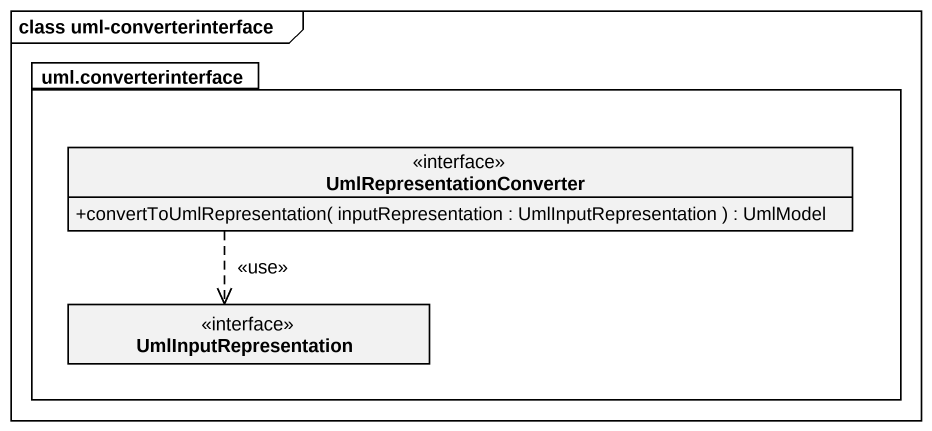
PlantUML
@startuml
mainframe class uml-converterinterface
hide circle
hide empty members
skinparam classAttributeIconSize 0
package "uml.converterinterface" as uml_converterinterface {
  interface UmlRepresentationConverter {
    +convertToUmlRepresentation( inputRepresentation : UmlInputRepresentation ) : UmlModel
  }
  interface UmlInputRepresentation
}
UmlRepresentationConverter ..> UmlInputRepresentation : <<use>>
@enduml
